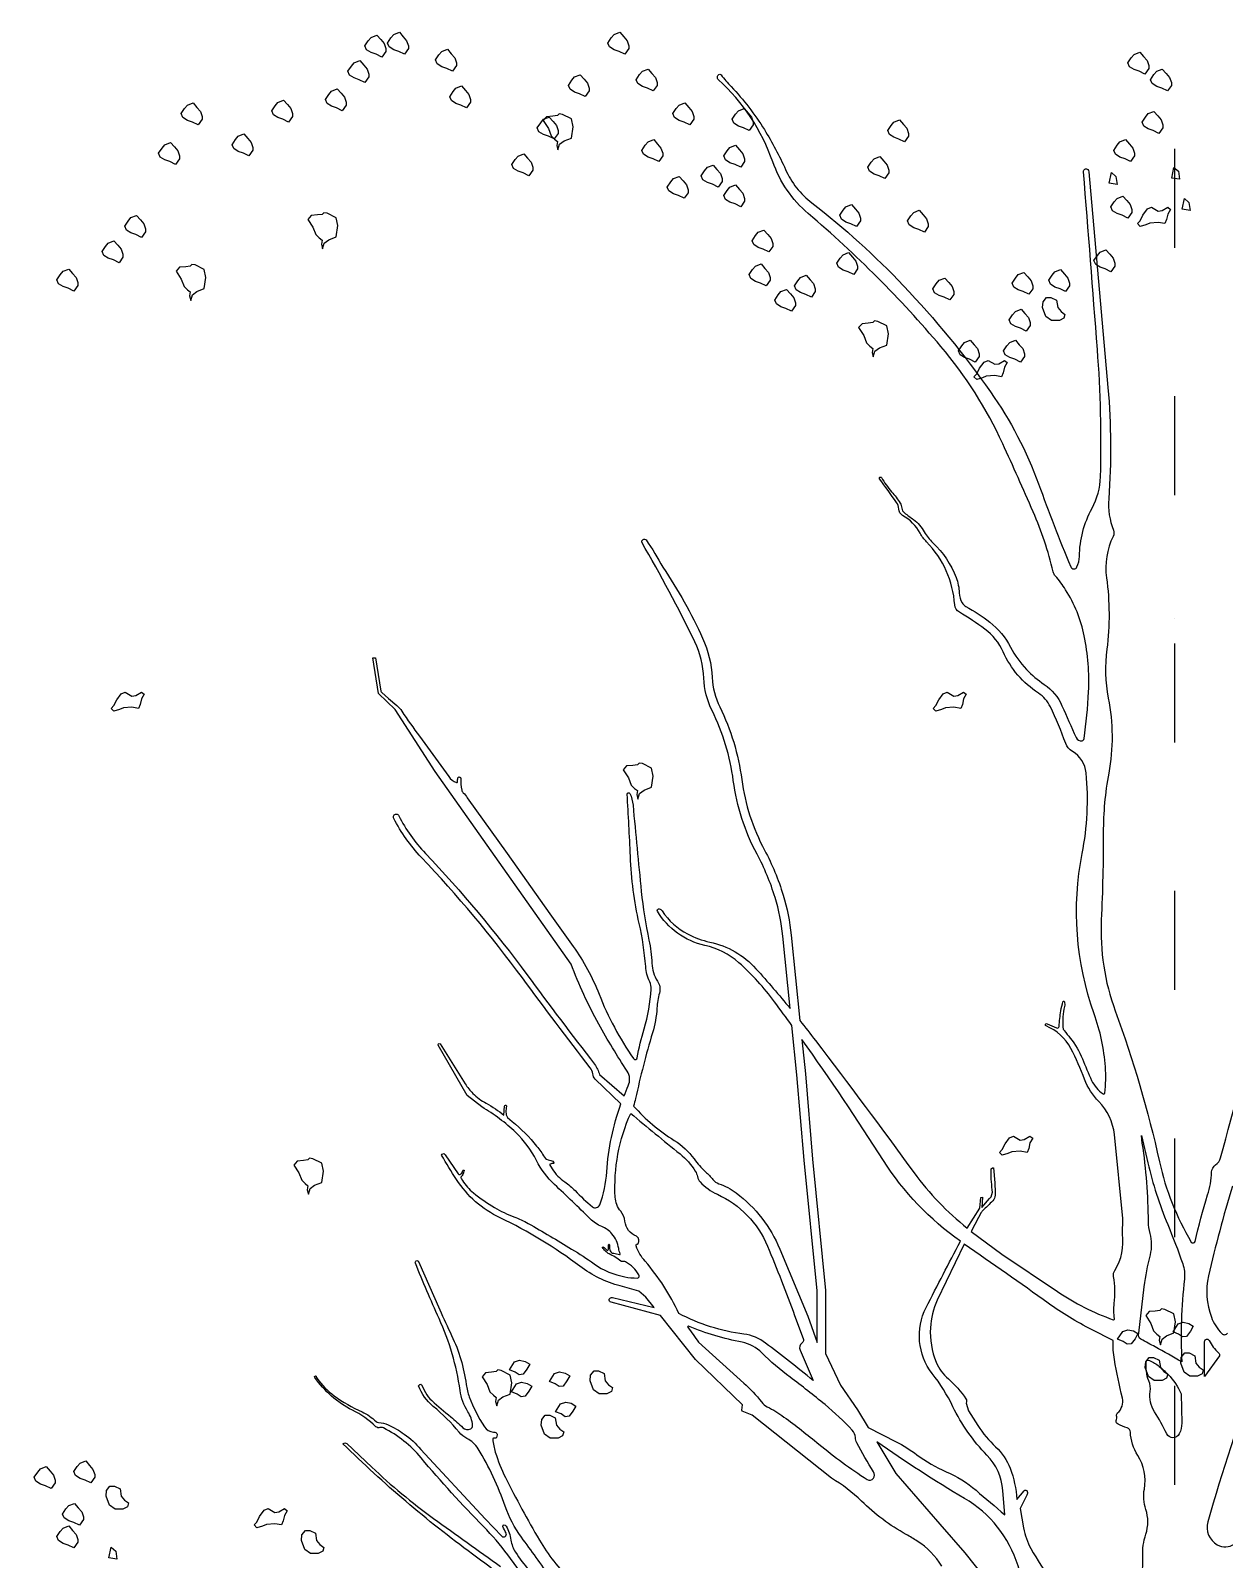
# Model space of a CAD drawing. Header units: millimetres. Extents: x 7 to 784, y -168 to 358.
# Drawn here: x 266.76 to 290.89, y 133.24 to 164.14 of the extents above; entities that cross this region are included whole.
import ezdxf

# ---------------------------------------------------------------- set-up
doc = ezdxf.new("R2010")
doc.units = ezdxf.units.MM

# ---------------------------------------------------------------- blocks, each defined once
blk = doc.blocks.new('Winter trees 1_dwgmodels.com')
at = {"color": 0}
for points in [[(-28.611, 77.334, 0.020827), (-31.458, 79.613, -0.036141), (-37.274, 84.57), (-37.184, 84.617), (-37.104, 84.583), (-35.983, 83.521, 0.033093), (-33.204, 81.217, 0.001427), (-30.194, 79.054, -0.029109)], [(-28.897, 78.253), (-29.878, 79.583, 0.036144), (-30.961, 80.849, -0.021229), (-33.764, 83.936, 0.10217), (-35.453, 85.28, 0.192143), (-35.621, 85.295, -0.268089), (-35.795, 85.336, 0.071785), (-36.85, 86.08, -0.123194), (-38.545, 87.552, -1.223639), (-38.472, 87.584, 0.099991), (-38.44, 87.508, 0.085509), (-37.666, 86.724, 0.048404), (-36.417, 86, -0.086782), (-35.791, 85.571, 0.191758), (-35.677, 85.523, -0.106348), (-35.249, 85.424, -0.041737), (-34.522, 85.003, -0.070095), (-33.784, 84.32), (-30.885, 81.193), (-30.143, 80.42, 0.869931), (-29.951, 80.559, -0.022693), (-30.091, 80.856, -0.532188), (-30.043, 80.93, -0.278991), (-29.944, 80.871, -0.08509), (-29.734, 80.245, 0.103923), (-29.527, 79.698, 0.041079), (-28.912, 78.888, -0.079709)], [(-27.936, 78.541, 0.003806), (-29.259, 80.375, -0.074981), (-29.988, 81.765, 0.053731), (-31.204, 84.344, 0.13905), (-31.705, 84.808, -0.10162), (-32.056, 85.088, 0.044975), (-33.22, 86.251, -0.128362), (-33.878, 87.173), (-33.828, 87.226, -0.501627), (-33.747, 87.216), (-33.572, 86.875, 0.090657), (-33.289, 86.506, 0.015338), (-32.433, 85.778, -0.027355), (-31.889, 85.292, 0.325335), (-31.539, 85.238, 0.312537), (-31.452, 85.4, 0.110859), (-31.665, 86.01, -0.104276), (-32.015, 86.968, 0.071796), (-32.96, 90.196, -0.012892), (-34.021, 92.688, -0.903015), (-33.88, 92.76), (-32.927, 90.592, 0.007914), (-32.395, 89.432, -0.078445), (-31.741, 87.235, 0.055896), (-31.6, 86.673, 0.055904), (-30.924, 85.333, 0.235066), (-30.52, 85.097, -0.083813), (-30.404, 85.069, -0.341266), (-30.348, 84.97, -0.03511), (-30.375, 84.848, -0.412966), (-30.423, 84.822, 0.142481), (-30.52, 84.822, 0.362084), (-30.55, 84.777, 0.048263), (-30.433, 84.194, 0.042634), (-29.978, 83.056, 0.016067), (-28.45, 80.24, 0.069282), (-27.032, 78.442, 0.112041)], [(-10.386, 79.08, 0.113882), (-11.483, 80.199, 0.014981), (-11.979, 80.496, -0.066268), (-13.986, 81.992, 0.059257), (-15.33, 83.024), (-18.894, 85.853), (-19.346, 86.038), (-19.357, 86.079), (-19.328, 86.312), (-21.44, 88.359), (-23.02, 90.336), (-25.235, 90.933, -0.423012), (-25.313, 91.059, -0.43433), (-25.176, 91.135), (-23.302, 90.689), (-23.67, 91.15), (-23.995, 91.431), (-24.825, 91.656, -0.095383), (-26.633, 92.542, 0.050002), (-30.219, 94.719, -0.138082), (-32.175, 96.436, -0.012322), (-32.848, 97.53), (-32.82, 97.581), (-32.746, 97.601), (-32.688, 97.543), (-32.107, 96.696, 0.326018), (-32.022, 96.666, 0.318787), (-31.903, 96.82, -0.5187), (-31.841, 96.859, -0.45011), (-31.828, 96.822, 0.052054), (-31.879, 96.701, -0.138181), (-31.971, 96.56, 0.446302), (-31.972, 96.498), (-31.909, 96.398, 0.080211), (-31.415, 95.841, 0.037848), (-30.469, 95.182, 0.044351), (-29.594, 94.764, -0.04036), (-28.955, 94.466, -0.007475), (-27.004, 93.316, -0.017921), (-25.997, 92.652, 0.110219), (-24.611, 92.067, 0.041855), (-24.066, 92.014, 0.595218), (-23.982, 92.163, 0.122241), (-24.581, 92.736, 0.204316), (-24.723, 92.753, -0.252969), (-24.801, 92.769, 0.070574), (-25.315, 93.094, -0.117939), (-25.495, 93.234, -0.002572), (-25.613, 93.382, -0.63837), (-25.6, 93.409, -0.199392), (-25.543, 93.383, 0.047051), (-25.416, 93.27, 0.417778), (-25.37, 93.277, 0.168113), (-25.345, 93.36, -0.031861), (-25.342, 93.528, -0.771885), (-25.315, 93.533, -0.14329), (-25.301, 93.436, 0.138263), (-25.275, 93.24, 0.130456), (-25.211, 93.159, 0.145897), (-25.115, 93.124, -0.082344), (-24.861, 93.065, 0.695329), (-24.823, 93.106, -0.085655), (-24.893, 93.333, 0.149301), (-25.194, 94.002, 0.115561), (-25.65, 94.328, -0.097014), (-26.173, 94.674, 0.006194), (-27.778, 96.217, -0.088149), (-28.583, 97.293, 0.086618), (-29.518, 98.553, 0.057027), (-31.038, 99.696), (-31.694, 100.215), (-32.993, 102.475, -0.84992), (-32.916, 102.537), (-31.785, 100.737, 0.056288), (-31.441, 100.306, 0.072861), (-30.843, 99.861, -0.048446), (-30.044, 99.326), (-30.02, 99.728, -0.370001), (-29.974, 99.775, -0.495719), (-29.932, 99.73, 0.045337), (-29.956, 99.467, 0.127671), (-29.891, 99.222), (-29.675, 99.043, -0.049674), (-28.576, 97.941, -0.034709), (-28.226, 97.445, 0.245764), (-27.993, 97.304, -0.183893), (-27.816, 97.224, -0.684497), (-27.848, 97.152, 0.168009), (-27.999, 97.108), (-27.879, 96.917, 0.102292), (-27.314, 96.33, -0.052335), (-26.853, 95.938, 0.032637), (-26.067, 95.214, 0.512133), (-25.745, 95.303, 0.07259), (-25.427, 96.784, -0.069842), (-24.79, 99.833), (-25.942, 100.949, -0.173233), (-26.059, 101.186, 0.136628), (-26.171, 101.46, -0.005838), (-29.216, 105.492, 0.031083), (-33.756, 110.911, -0.071639), (-34.993, 112.658, -1.084624), (-34.77, 112.772), (-34.77, 112.772, 0.071639), (-33.573, 111.084, -0.031083), (-29.014, 105.641, 0.005838), (-25.972, 101.614, -0.05818), (-25.749, 101.148), (-25.749, 101.148), (-24.652, 100.195, -0.010953), (-24.46, 100.647, 0.256467), (-24.512, 101.307, -0.019036), (-25.783, 103.417, -0.036063), (-27.028, 106.116), (-33.14, 114.759), (-34.926, 117.544), (-35.682, 118.262), (-35.932, 119.866), (-35.807, 119.87), (-35.576, 118.376, 0.245379), (-35.534, 118.319), (-35.225, 118.043), (-34.86, 117.731, -0.069717), (-34.631, 117.472, 0.014582), (-33.838, 116.348), (-32.526, 114.535, 0.155201), (-32.17, 114.271, 0.531343), (-32.133, 114.299, -0.082323), (-32.113, 114.48, -0.436624), (-32.046, 114.514, -0.057155), (-32.001, 114.492, -0.264538), (-31.986, 114.463, 0.063012), (-31.942, 113.929, 0.161009), (-31.873, 113.812, -0.089225), (-31.694, 113.586), (-29.899, 111.086), (-27.983, 108.369), (-26.937, 106.906, -0.061559), (-25.776, 104.769, 0.057777), (-24.228, 101.868, 0.672893), (-24.056, 101.906, -0.031863), (-23.751, 103.205, 0.060571), (-23.439, 104.991, 0.120926), (-23.501, 105.318, -0.08803), (-23.68, 106.008, 0.036021), (-23.971, 107.935, -0.045627), (-24.368, 110.955, 0.00643), (-24.514, 113.746, -0.82698), (-24.391, 113.777, -0.088384), (-24.249, 113.255, 0.002643), (-23.876, 109.373, 0.02746), (-23.534, 107.195, -0.042591), (-23.402, 106.148, 0.133123), (-23.151, 105.352, -0.208903), (-23.065, 104.814, 0.046947), (-23.174, 104.141, -0.056062), (-23.375, 103.024, 0.019156), (-24.134, 100.076, -0.025951), (-24.226, 99.737, 0.069529), (-22.4, 98.195, -0.094273), (-21.507, 97.362, 0.048401), (-20.994, 96.787, -0.03537), (-20.661, 96.433, 0.139522), (-20.401, 96.252, -0.078292), (-19.613, 95.833, -0.133865), (-17.658, 93.315), (-16.405, 90.301), (-15.983, 89.12), (-15.983, 91.432), (-16.565, 97.315), (-16.888, 101.143), (-17.113, 103.353, 0.002693), (-17.893, 104.419, 0.051684), (-19.494, 106.173, 0.128493), (-21.029, 106.956, -0.207273), (-23.153, 108.488, -0.689148), (-23.067, 108.595, -0.171022), (-22.941, 108.501, 0.124836), (-21.796, 107.466, 0.069279), (-20.8, 107.104, -0.158447), (-18.726, 105.905, -0.011344), (-17.191, 104.118), (-17.523, 107.372, 0.048381), (-17.871, 109.106, 0.049202), (-18.678, 111.051, -0.08995), (-19.744, 114.353, 0.080875), (-20.698, 117.501, -0.10204), (-21.074, 118.962, 0.094512), (-21.468, 120.592, 0.017352), (-23.857, 125.058), (-23.857, 125.058, -0.700964), (-23.663, 125.166, -0.027844), (-22.909, 123.934, -0.042978), (-21.121, 120.749, -0.094512), (-20.693, 118.98, 0.10204), (-20.355, 117.668, -0.080875), (-19.366, 114.403, 0.08995), (-18.342, 111.231, -0.049202), (-17.506, 109.216, -0.048381), (-17.144, 107.411), (-16.753, 103.576, -0.005466), (-16.054, 102.681, -0.005461), (-11.627, 96.744, 0.068309), (-9.235, 94.259), (-8.673, 95.157), (-8.625, 95.629), (-8.557, 95.642), (-8.589, 95.188), (-8.233, 95.581, 0.222303), (-8.113, 95.972, -0.040991), (-8.168, 96.925), (-8.107, 96.961), (-8.061, 96.96), (-8.007, 96.284, -0.02566), (-7.991, 95.73, -0.188964), (-8.093, 95.484, -0.011953), (-8.547, 95.038, 0.088238), (-8.623, 94.936, 0.006359), (-9.06, 94.104), (-7.683, 93.085), (-5.186, 91.402, 0.062834), (-2.687, 90.141, 0.570348), (-2.625, 90.192, -0.071649), (-2.637, 90.867, 0.07513), (-2.667, 92.083, -0.187998), (-2.612, 92.357, 0.183794), (-2.273, 93.985), (-2.251, 94.687), (-2.632, 98.46, 0.171379), (-3.329, 99.942, -0.106125), (-3.967, 100.94, 0.031093), (-4.581, 102.321, 0.178395), (-5.699, 103.335, -1.025078), (-5.656, 103.434, 0.013746), (-5.223, 103.248, 0.509012), (-5.116, 103.316, -0.025886), (-5.033, 104.015, -0.028864), (-4.939, 104.426, -0.749282), (-4.876, 104.426, -0.131163), (-4.871, 104.21, 0.08043), (-4.943, 103.268, 0.150506), (-4.886, 103.127, -0.000654), (-4.614, 102.791, -0.074492), (-4.067, 101.858, 0.011481), (-3.653, 100.891, 0.139144), (-3.138, 100.284, 0.565449), (-3.054, 100.323, 0.043889), (-3.037, 101.493, 0.067384), (-3.54, 103.885, -0.13459), (-4.077, 111.086, 0.07198), (-3.898, 114.698, 0.242049), (-4.519, 115.667, -0.176845), (-4.818, 116.026, 0.026106), (-5.507, 117.673, 0.137081), (-6.045, 118.285, -0.144581), (-7.625, 120.138, 0.129534), (-8.442, 121.155, 0.026453), (-9.594, 121.916, -0.247987), (-9.803, 122.253, 0.178017), (-11.062, 125.072, -0.068575), (-11.354, 125.468, 0.140887), (-12.142, 126.267, -0.262527), (-12.315, 126.551, 0.148283), (-12.415, 126.847, -0.001316), (-13.172, 127.913, -1.049073), (-13.089, 127.966, 0.050857), (-12.635, 127.331, -0.040214), (-12.252, 126.818, -0.125303), (-12.18, 126.597, 0.22466), (-12.06, 126.379, -0.00457), (-11.653, 126.081, -0.104594), (-11.167, 125.527, 0.074727), (-10.785, 125.036, -0.110924), (-9.74, 123.474, -0.082666), (-9.597, 122.782, 0.120321), (-9.472, 122.343, 0.140298), (-9.302, 122.176, -0.041691), (-8.226, 121.473, -0.108246), (-7.292, 120.348, 0.071854), (-6.578, 119.349, 0.052537), (-5.783, 118.677, -0.141019), (-4.985, 117.718, 0.00165), (-4.354, 116.294, 0.345419), (-4.077, 116.147, 0.324246), (-3.987, 116.242, 0.021979), (-3.791, 118.344, 0.062958), (-3.984, 120.856, 0.09071), (-4.819, 122.925, 0.038482), (-5.281, 123.544, -0.121828), (-5.378, 123.733, 0.044517), (-6.279, 126.431, 0.004812), (-7.648, 129.487, 0.068081), (-10.426, 133.855, 0.040817), (-16.376, 139.821, -0.132579), (-17.972, 142.143, 0.123614), (-20.414, 145.836, -0.486918), (-20.396, 146.067, -0.391219), (-20.296, 146.051, 0.022934), (-19.841, 145.525, -0.051233), (-18.35, 143.593, -0.033517), (-17.401, 141.804, 0.123873), (-16.217, 140.301, -0.038859), (-12.099, 136.58, -0.036017), (-8.19, 131.809, -0.066706), (-6.035, 127.681, 0.010806), (-4.593, 123.959, 0.652962), (-4.31, 123.952, 0.105225), (-4.203, 124.417, -0.120266), (-3.633, 126.587, 0.117438), (-3.255, 127.998, 0.026254), (-3.393, 133.723, 0.000634), (-4.015, 141.701, -0.65321), (-3.826, 141.802, -0.221815), (-3.772, 141.696), (-2.921, 132.005, -0.040359), (-2.886, 127.01, 0.112235), (-2.674, 125.6, -0.211314), (-2.686, 125.323, 0.150901), (-2.986, 123.46, -0.06763), (-2.972, 120.26, 0.081116), (-2.904, 118.063, -0.094188), (-2.886, 114.685, 0.045789), (-3.13, 112.017, -0.011759), (-3.22, 108.104, 0.099959), (-2.591, 104.014, -0.033711), (-0.607, 97.232, 0.080844), (0.824, 93.632, 0.676741), (0.993, 93.659, -0.021008), (1.558, 95.746, 0.066697), (1.736, 96.766, -0.232624), (1.917, 97.1, 0.172991), (2.134, 97.41, 0.003809), (3.964, 104.259, 0.027896)], [(2.678, 96.143, 0.019491), (1.598, 92.107, 0.14644), (1.725, 90.26, 0.101889), (2.19, 89.521, 0.477584), (2.452, 89.544, 0.112192)], [(3.725, 87.769, 0.016012), (1.565, 81.062, 0.34877), (1.992, 80.029, 0.28686), (2.752, 80.068, -0.03328)], [(-1.486, 78.399, 0.084125), (-1.354, 79.502, -0.091467), (-1.219, 80.508, 0.159318), (-1.219, 81.625, -0.122761), (-1.285, 82.536, 0.186283), (-1.584, 84.048, -0.131864), (-1.91, 85.092, 0.312738), (-2.052, 85.281, -0.029767), (-2.468, 85.446, -0.364433), (-2.545, 85.612, 0.102627), (-2.532, 85.828, -0.25344), (-2.484, 85.959, 0.277311), (-2.272, 86.625, -0.015077), (-2.628, 88.351, -0.049694), (-2.691, 89.206), (-3.652, 89.696, -0.037621), (-5.599, 90.881, 0.003788), (-9.375, 93.542), (-10.586, 91.013, 0.094627), (-10.894, 89.78, 0.112326), (-10.635, 88.24, 0.117829), (-10.088, 87.483, -0.069248), (-9.299, 86.586, -0.259836), (-9.285, 86.4), (-9.176, 86.045), (-8.76, 85.387, 0.066305), (-7.963, 84.433, -0.118039), (-7.31, 83.467, -0.074844), (-7.014, 82.071), (-6.687, 82.461, -0.599925), (-6.541, 82.431, -0.204084), (-6.562, 82.259), (-6.865, 81.658), (-6.709, 80.788, 0.083693), (-6.378, 79.863, 0.026939), (-5.455, 78.408, 0.020412)], [(3.722, 79.564, 0.077216), (2.122, 78.055, 0.18454)]]:
    blk.add_lwpolyline(points, format="xyb", dxfattribs=at)
for points in [[(-13.691, 85.305), (-12.436, 84.662, -0.042195), (-11.501, 84.078, 0.058264), (-10.187, 83.315, -0.073968), (-8.845, 82.479, 0.000902), (-7.551, 81.383), (-7.637, 82.476, 0.175356), (-8.356, 84.061, -0.080189), (-9.884, 86.235, 0.051252), (-10.811, 87.73, -0.290176), (-11.086, 90.69, -0.002742), (-9.547, 93.663, -0.097267), (-13.003, 97.296, 0.013359), (-16.666, 102.731), (-16.508, 101.179), (-16.186, 97.349), (-15.602, 91.451), (-15.602, 88.629), (-14.935, 87.205), (-14.166, 86.098)], [(-24.353, 99.41, 0.005258), (-22.137, 97.588, -0.084087), (-21.452, 96.815, -0.093372), (-21.356, 96.569, 0.142159), (-21.237, 96.333, 0.098362), (-20.462, 95.774, -0.188792), (-18.215, 93.452, -0.011123), (-16.99, 90.325), (-16.614, 89.301, -0.37109), (-16.658, 89.097, 0.345074), (-16.745, 88.771), (-16.164, 87.416, 0.006862), (-18.294, 89.093, 0.132621), (-19.266, 89.492, -0.090059), (-22.193, 90.425), (-22.193, 90.425, 0.071326), (-23.704, 92.764, -0.104973), (-24.109, 93.458, -0.453236), (-24.061, 93.54, 0.308037), (-23.996, 93.604, 0.094497), (-23.996, 93.77, 0.256802), (-24.094, 93.888, -0.277851), (-24.612, 94.566, 0.145215), (-24.8, 95.013, -0.159163), (-25.048, 95.648, -0.119879)], [(-1.538, 89.536), (-1.287, 91.626, -0.034236), (-1.016, 93.051, 0.135218), (-1.028, 94.017, -0.069224), (-1.103, 94.543, 0.036327), (-1.376, 98.065), (-1.419, 98.41), (-1.132, 97.191, 0.040734), (-0.237, 94.419, -0.014439), (0.437, 92.655, -0.112518), (0.515, 91.966, 0.040423), (0.398, 88.245, 0.010534), (-0.793, 88.919, 0.001645), (-1.436, 89.262, -0.380171), (-1.538, 89.536, -2.15901)], [(-21.308, 89.136), (-19.269, 87.294, -0.043418), (-18.482, 86.447, 0.109878), (-18.219, 86.23, -0.040045), (-17.471, 85.771, -0.014219), (-15.9, 84.554, 0.027447), (-13.732, 82.964, 0.410724), (-13.454, 83.02, 0.292434), (-13.448, 83.304, -0.014388), (-14.195, 84.611, -0.107177), (-14.263, 84.847, 0.173073), (-14.404, 85.175, 0.032891), (-15.626, 86.327, 0.01274), (-17.195, 87.557, -0.03721), (-18.466, 88.658, 0.149536), (-19.348, 89.129, -0.048318), (-21.755, 89.85, 0.764453), (-21.79, 89.804, -0.013803), (-21.308, 89.136, 0.529182)], [(1.411, 87.588), (1.419, 89.164, -0.793054), (1.624, 89.211, 0.100464), (2.047, 88.66, -0.297092), (2.088, 88.517), (1.411, 87.588)], [(0.365, 86.81), (0.394, 85.502, -0.124055), (0.282, 85.014, -0.618402), (-0.28, 85.018, 0.025285), (-0.828, 86.008, -0.172882), (-1.023, 86.911, 0.12719), (-1.084, 87.4, -0.124131), (-1.198, 88.267, -0.472342), (-1.108, 88.324, -0.089402), (-0.672, 88.092, -0.032879), (-0.223, 87.686, -0.090908), (0.365, 86.81, 0.656524)], [(-13.306, 84.663), (-12.446, 83.228), (-10.473, 80.962), (-9.345, 79.669), (-7.426, 77.257, 0.426326), (-7.047, 77.227, 0.241262), (-6.836, 77.768, 0.227068), (-7.092, 78.187, 0.03547), (-7.927, 78.649, -0.10857), (-8.026, 78.725, -0.72835), (-7.986, 78.79, -0.107102), (-6.996, 78.303, -0.299778), (-6.678, 77.337), (-6.877, 76.603), (-3.608, 72.062, 0.375056), (-2.832, 72.689, 0.217051), (-2.962, 73.191, -0.040044), (-4.311, 75.154, 0.055404), (-6.088, 77.579, -0.110777), (-6.959, 79.092, 0.18672), (-9.36, 82.116, -0.0213)]]:
    blk.add_lwpolyline(points, format="xyb", close=True, dxfattribs=at)

msp = doc.modelspace()

# ---------------------------------------------------------------- linework, layer by layer
for p, q in [((289.8857, 159.75245), (289.8857, 161.75245)), ((289.8857, 154.75245), (289.8857, 156.75245)), ((289.8857, 152.25245), (289.8857, 152.25245)), ((289.8857, 149.75245), (289.8857, 151.75245)), ((289.8857, 149.75245), (289.8857, 151.75245)), ((289.8857, 144.75245), (289.8857, 146.75245)), ((289.8857, 146.75245), (289.8857, 146.75245)), ((289.8857, 139.75245), (289.8857, 141.75245)), ((289.8857, 134.75245), (289.8857, 136.75245))]:
    msp.add_line(p, q)
at = {"color": 96}
for points in [[(274.31902, 163.6627), (274.20529, 163.71954), (274.10293, 163.75364), (274.01195, 163.81048), (273.97783, 163.89006), (274.04607, 163.99237), (274.10293, 164.06058), (274.21666, 164.10606), (274.29627, 164.01511), (274.36451, 163.93553), (274.39863, 163.83322), (274.39863, 163.77638)], [(278.77345, 163.6627), (278.65972, 163.71954), (278.55736, 163.75364), (278.46638, 163.81048), (278.43226, 163.89006), (278.5005, 163.99237), (278.55736, 164.06058), (278.67109, 164.10606), (278.7507, 164.01511), (278.81894, 163.93553), (278.85306, 163.83322), (278.85306, 163.77638)], [(273.86215, 163.60561), (273.74842, 163.66245), (273.64607, 163.69656), (273.55508, 163.7534), (273.52097, 163.83298), (273.5892, 163.93529), (273.64607, 164.0035), (273.7598, 164.04897), (273.83941, 163.95803), (273.90764, 163.87845), (273.94176, 163.77614), (273.94176, 163.71929)], [(273.5195, 163.09185), (273.40577, 163.14869), (273.30342, 163.1828), (273.21244, 163.23964), (273.17832, 163.31921), (273.24655, 163.42153), (273.30342, 163.48974), (273.41715, 163.53521), (273.49676, 163.44426), (273.56499, 163.36469), (273.59911, 163.26237), (273.59911, 163.20553)], [(275.28985, 163.32019), (275.17613, 163.37703), (275.07377, 163.41113), (274.98279, 163.46798), (274.94867, 163.54755), (275.01691, 163.64987), (275.07377, 163.71808), (275.1875, 163.76355), (275.26711, 163.6726), (275.33535, 163.59303), (275.36946, 163.49071), (275.36946, 163.43387)], [(289.28134, 163.2631), (289.16761, 163.31995), (289.06526, 163.35405), (288.97427, 163.41089), (288.94015, 163.49047), (289.00839, 163.59278), (289.06526, 163.66099), (289.17898, 163.70646), (289.25859, 163.61552), (289.32683, 163.53594), (289.36095, 163.43363), (289.36095, 163.37679)], [(277.97393, 162.80643), (277.86021, 162.86327), (277.75785, 162.89737), (277.66687, 162.95421), (277.63275, 163.03379), (277.70099, 163.1361), (277.75785, 163.20431), (277.87158, 163.24979), (277.95119, 163.15884), (278.01943, 163.07926), (278.05354, 162.97695), (278.05354, 162.92011)], [(279.34453, 162.9206), (279.2308, 162.97744), (279.12844, 163.01154), (279.03746, 163.06838), (279.00334, 163.14796), (279.07158, 163.25027), (279.12844, 163.31848), (279.24217, 163.36396), (279.32178, 163.27301), (279.39002, 163.19343), (279.42414, 163.09112), (279.42414, 163.03428)], [(289.7382, 162.9206), (289.62448, 162.97744), (289.52212, 163.01154), (289.43114, 163.06838), (289.39702, 163.14796), (289.46526, 163.25027), (289.52212, 163.31848), (289.63585, 163.36396), (289.71546, 163.27301), (289.7837, 163.19343), (289.81782, 163.09112), (289.81782, 163.03428)], [(273.06264, 162.521), (272.94891, 162.57784), (272.84655, 162.61195), (272.75557, 162.66879), (272.72145, 162.74837), (272.78969, 162.85068), (272.84655, 162.91889), (272.96028, 162.96436), (273.03989, 162.87342), (273.10813, 162.79384), (273.14225, 162.69153), (273.14225, 162.63469)], [(275.57539, 162.57809), (275.46167, 162.63493), (275.35931, 162.66903), (275.26833, 162.72587), (275.23421, 162.80545), (275.30245, 162.90777), (275.35931, 162.97597), (275.47304, 163.02145), (275.55265, 162.9305), (275.62089, 162.85092), (275.655, 162.74861), (275.655, 162.69177)], [(270.15012, 162.23558), (270.0364, 162.29242), (269.93404, 162.32653), (269.84306, 162.38337), (269.80894, 162.46294), (269.87718, 162.56526), (269.93404, 162.63347), (270.04777, 162.67894), (270.12738, 162.58799), (270.19562, 162.50842), (270.22973, 162.4061), (270.22973, 162.34926)], [(271.97758, 162.29266), (271.86385, 162.34951), (271.7615, 162.38361), (271.67052, 162.44045), (271.6364, 162.52003), (271.70463, 162.62234), (271.7615, 162.69055), (271.87523, 162.73602), (271.95484, 162.64508), (272.02307, 162.5655), (272.05719, 162.46319), (272.05719, 162.40635)], [(280.08693, 162.23558), (279.97321, 162.29242), (279.87085, 162.32653), (279.77987, 162.38337), (279.74575, 162.46294), (279.81399, 162.56526), (279.87085, 162.63347), (279.98458, 162.67894), (280.06419, 162.58799), (280.13243, 162.50842), (280.16654, 162.4061), (280.16654, 162.34926)], [(281.28621, 162.12141), (281.17248, 162.17825), (281.07012, 162.21236), (280.97914, 162.2692), (280.94502, 162.34877), (281.01326, 162.45109), (281.07012, 162.5193), (281.18385, 162.56477), (281.26346, 162.47382), (281.3317, 162.39425), (281.36582, 162.29193), (281.36582, 162.23509)], [(277.34575, 161.95016), (277.23202, 162.007), (277.12966, 162.0411), (277.03868, 162.09794), (277.00456, 162.17752), (277.0728, 162.27983), (277.12966, 162.34804), (277.24339, 162.39352), (277.323, 162.30257), (277.39124, 162.22299), (277.42536, 162.12068), (277.42536, 162.06384)], [(277.6939, 162.35528), (277.51193, 162.44623), (277.4437, 162.4576), (277.40958, 162.42349), (277.31859, 162.41213), (277.19349, 162.40076), (277.12526, 162.32118), (277.22761, 162.16202), (277.28448, 162.01424), (277.35271, 161.94603), (277.40958, 161.90056), (277.3982, 161.82098), (277.42095, 161.73003), (277.45507, 161.84372), (277.54605, 161.91192), (277.6939, 161.96877), (277.72802, 162.19613)], [(284.42715, 161.89307), (284.31342, 161.94991), (284.21107, 161.98402), (284.12008, 162.04086), (284.08597, 162.12044), (284.1542, 162.22275), (284.21107, 162.29096), (284.3248, 162.33643), (284.40441, 162.24549), (284.47264, 162.16591), (284.50676, 162.0636), (284.50676, 162.00675)], [(289.56688, 162.06433), (289.45315, 162.12117), (289.3508, 162.15527), (289.25981, 162.21211), (289.22569, 162.29169), (289.29393, 162.394), (289.3508, 162.46221), (289.46453, 162.50769), (289.54414, 162.41674), (289.61237, 162.33716), (289.64649, 162.23485), (289.64649, 162.17801)], [(271.17807, 161.60765), (271.06434, 161.66449), (270.96199, 161.69859), (270.871, 161.75544), (270.83688, 161.83501), (270.90512, 161.93733), (270.96199, 162.00554), (271.07571, 162.05101), (271.15532, 161.96006), (271.22356, 161.88049), (271.25768, 161.77817), (271.25768, 161.72133)], [(279.45875, 161.49348), (279.34502, 161.55032), (279.24266, 161.58443), (279.15168, 161.64127), (279.11756, 161.72084), (279.1858, 161.82316), (279.24266, 161.89137), (279.35639, 161.93684), (279.436, 161.84589), (279.50424, 161.76632), (279.53836, 161.664), (279.53836, 161.60716)], [(288.9958, 161.49348), (288.88207, 161.55032), (288.77972, 161.58443), (288.68873, 161.64127), (288.65461, 161.72084), (288.72285, 161.82316), (288.77972, 161.89137), (288.89344, 161.93684), (288.97305, 161.84589), (289.04129, 161.76632), (289.07541, 161.664), (289.07541, 161.60716)], [(269.69326, 161.43639), (269.57953, 161.49324), (269.47717, 161.52734), (269.38619, 161.58418), (269.35207, 161.66376), (269.42031, 161.76607), (269.47717, 161.83428), (269.5909, 161.87975), (269.67051, 161.78881), (269.73875, 161.70923), (269.77287, 161.60692), (269.77287, 161.55008)], [(276.83177, 161.20806), (276.71804, 161.2649), (276.61569, 161.299), (276.52471, 161.35584), (276.49059, 161.43542), (276.55882, 161.53773), (276.61569, 161.60594), (276.72942, 161.65142), (276.80903, 161.56047), (276.87726, 161.48089), (276.91138, 161.37858), (276.91138, 161.32174)], [(281.11488, 161.37931), (281.00115, 161.43615), (280.8988, 161.47026), (280.80781, 161.5271), (280.77369, 161.60667), (280.84193, 161.70899), (280.8988, 161.7772), (281.01252, 161.82267), (281.09213, 161.73172), (281.16037, 161.65215), (281.19449, 161.54983), (281.19449, 161.49299)], [(280.65802, 160.97972), (280.54429, 161.03656), (280.44193, 161.07066), (280.35095, 161.1275), (280.31683, 161.20708), (280.38507, 161.3094), (280.44193, 161.3776), (280.55566, 161.42308), (280.63527, 161.33213), (280.70351, 161.25255), (280.73763, 161.15024), (280.73763, 161.0934)], [(284.02739, 161.15097), (283.91367, 161.20781), (283.81131, 161.24192), (283.72033, 161.29876), (283.68621, 161.37834), (283.75445, 161.48065), (283.81131, 161.54886), (283.92504, 161.59433), (284.00465, 161.50339), (284.07289, 161.42381), (284.107, 161.32149), (284.107, 161.26465)], [(279.97272, 160.75138), (279.85899, 160.80822), (279.75663, 160.84232), (279.66565, 160.89917), (279.63153, 160.97874), (279.69977, 161.08106), (279.75663, 161.14927), (279.87036, 161.19474), (279.94997, 161.10379), (280.01821, 161.02422), (280.05233, 160.9219), (280.05233, 160.86506)], [(281.11488, 160.58012), (281.00115, 160.63697), (280.8988, 160.67107), (280.80781, 160.72791), (280.77369, 160.80749), (280.84193, 160.9098), (280.8988, 160.97801), (281.01252, 161.02348), (281.09213, 160.93254), (281.16037, 160.85296), (281.19449, 160.75065), (281.19449, 160.69381)], [(288.56262, 161.05539), (288.60812, 161.27138), (288.6991, 161.19181), (288.72184, 161.03265)], [(288.93869, 160.35179), (288.82496, 160.40863), (288.72261, 160.44273), (288.63162, 160.49957), (288.59751, 160.57915), (288.66574, 160.68146), (288.72261, 160.74967), (288.83634, 160.79515), (288.91595, 160.7042), (288.98418, 160.62462), (289.0183, 160.52231), (289.0183, 160.46547)], [(269.00796, 159.96247), (268.89423, 160.01931), (268.79188, 160.05342), (268.70089, 160.11026), (268.66678, 160.18983), (268.73501, 160.29215), (268.79188, 160.36036), (268.90561, 160.40583), (268.98522, 160.31488), (269.05345, 160.23531), (269.08757, 160.13299), (269.08757, 160.07615)], [(272.93793, 160.3586), (272.75596, 160.44954), (272.68773, 160.46091), (272.65361, 160.42681), (272.56262, 160.41544), (272.43752, 160.40407), (272.36929, 160.32449), (272.47164, 160.16534), (272.52851, 160.01755), (272.59674, 159.94934), (272.65361, 159.90387), (272.64223, 159.82429), (272.66498, 159.73335), (272.6991, 159.84703), (272.79008, 159.91524), (272.93793, 159.97208), (272.97205, 160.19944)], [(283.45631, 160.18053), (283.34258, 160.23737), (283.24023, 160.27148), (283.14925, 160.32832), (283.11513, 160.4079), (283.18336, 160.51021), (283.24023, 160.57842), (283.35396, 160.62389), (283.43357, 160.53295), (283.5018, 160.45337), (283.53592, 160.35106), (283.53592, 160.29421)], [(284.82691, 160.06636), (284.71318, 160.1232), (284.61082, 160.15731), (284.51984, 160.21415), (284.48572, 160.29373), (284.55396, 160.39604), (284.61082, 160.46425), (284.72455, 160.50972), (284.80416, 160.41878), (284.8724, 160.3392), (284.90652, 160.23689), (284.90652, 160.18004)], [(289.18769, 160.29763), (289.24455, 160.41132), (289.33553, 160.53637), (289.41514, 160.57047), (289.55162, 160.49089), (289.63123, 160.50226), (289.74496, 160.57047), (289.80182, 160.525), (289.74496, 160.43405), (289.72221, 160.32037), (289.68809, 160.24079), (289.55162, 160.26353), (289.38103, 160.25216), (289.30141, 160.21806), (289.18769, 160.18395), (289.13082, 160.24079)], [(281.68596, 159.66677), (281.57223, 159.72361), (281.46988, 159.75772), (281.37889, 159.81456), (281.34478, 159.89413), (281.41301, 159.99645), (281.46988, 160.06466), (281.58361, 160.11013), (281.66322, 160.01918), (281.73145, 159.93961), (281.76557, 159.83729), (281.76557, 159.78045)], [(268.5511, 159.44871), (268.43737, 159.50555), (268.33501, 159.53965), (268.24403, 159.59649), (268.20991, 159.67607), (268.27815, 159.77839), (268.33501, 159.84659), (268.44874, 159.89207), (268.52835, 159.80112), (268.59659, 159.72154), (268.63071, 159.61923), (268.63071, 159.56239)], [(283.39921, 159.21009), (283.28548, 159.26693), (283.18312, 159.30104), (283.09214, 159.35788), (283.05802, 159.43746), (283.12626, 159.53977), (283.18312, 159.60798), (283.29685, 159.65345), (283.37646, 159.56251), (283.4447, 159.48293), (283.47882, 159.38062), (283.47882, 159.32377)], [(288.59604, 159.26718), (288.48231, 159.32402), (288.37996, 159.35812), (288.28898, 159.41496), (288.25486, 159.49454), (288.32309, 159.59686), (288.37996, 159.66506), (288.49369, 159.71054), (288.5733, 159.61959), (288.64153, 159.54001), (288.67565, 159.4377), (288.67565, 159.38086)], [(267.63737, 158.87786), (267.52364, 158.9347), (267.42128, 158.96881), (267.3303, 159.02565), (267.29618, 159.10523), (267.36442, 159.20754), (267.42128, 159.27575), (267.53501, 159.32122), (267.61462, 159.23028), (267.68286, 159.1507), (267.71698, 159.04838), (267.71698, 158.99154)], [(270.27459, 159.31271), (270.09262, 159.40366), (270.02438, 159.41503), (269.99026, 159.38092), (269.89928, 159.36955), (269.77418, 159.35819), (269.70594, 159.27861), (269.8083, 159.11945), (269.86516, 158.97167), (269.9334, 158.90346), (269.99026, 158.85798), (269.97889, 158.77841), (270.00164, 158.68746), (270.03576, 158.80114), (270.12674, 158.86935), (270.27459, 158.92619), (270.3087, 159.15356)], [(281.62885, 158.98175), (281.51513, 159.0386), (281.41277, 159.0727), (281.32179, 159.12954), (281.28767, 159.20912), (281.3559, 159.31143), (281.41277, 159.37964), (281.5265, 159.42511), (281.60611, 159.33417), (281.67435, 159.25459), (281.70846, 159.15228), (281.70846, 159.09544)], [(282.54258, 158.75342), (282.42885, 158.81026), (282.3265, 158.84436), (282.23552, 158.9012), (282.2014, 158.98078), (282.26963, 159.08309), (282.3265, 159.1513), (282.44023, 159.19678), (282.51984, 159.10583), (282.58808, 159.02625), (282.62219, 158.92394), (282.62219, 158.8671)], [(285.34088, 158.69633), (285.22715, 158.75317), (285.1248, 158.78728), (285.03381, 158.84412), (284.9997, 158.92369), (285.06793, 159.02601), (285.1248, 159.09422), (285.23853, 159.13969), (285.31814, 159.04874), (285.38637, 158.96917), (285.42049, 158.86685), (285.42049, 158.81001)], [(286.93991, 158.8105), (286.82618, 158.86734), (286.72382, 158.90145), (286.63284, 158.95829), (286.59872, 159.03786), (286.66696, 159.14018), (286.72382, 159.20839), (286.83755, 159.25386), (286.91716, 159.16291), (286.9854, 159.08334), (287.01952, 158.98102), (287.01952, 158.92418)], [(287.68231, 158.86758), (287.56858, 158.92443), (287.46623, 158.95853), (287.37525, 159.01537), (287.34113, 159.09495), (287.40936, 159.19726), (287.46623, 159.26547), (287.57996, 159.31094), (287.65957, 159.22), (287.7278, 159.14042), (287.76192, 159.03811), (287.76192, 158.98127)], [(282.14283, 158.46799), (282.0291, 158.52483), (281.92674, 158.55894), (281.83576, 158.61578), (281.80164, 158.69536), (281.86988, 158.79767), (281.92674, 158.86588), (282.04047, 158.91135), (282.12008, 158.82041), (282.18832, 158.74083), (282.22244, 158.63852), (282.22244, 158.58167)], [(287.28216, 158.36071), (287.21393, 158.5426), (287.2253, 158.65628), (287.29354, 158.74723), (287.38452, 158.74723), (287.49825, 158.69038), (287.52099, 158.5426), (287.58923, 158.46302), (287.66884, 158.40618), (287.64609, 158.3266), (287.55511, 158.28113), (287.39589, 158.28113)], [(284.0669, 158.17175), (283.88493, 158.26269), (283.8167, 158.27406), (283.78258, 158.23996), (283.69159, 158.22859), (283.56649, 158.21722), (283.49826, 158.13764), (283.60061, 157.97849), (283.65748, 157.8307), (283.72571, 157.76249), (283.78258, 157.71702), (283.7712, 157.63744), (283.79395, 157.5465), (283.82807, 157.66018), (283.91905, 157.72839), (284.0669, 157.78523), (284.10102, 158.01259)], [(286.8828, 158.0684), (286.76907, 158.12524), (286.66672, 158.15935), (286.57573, 158.21619), (286.54161, 158.29576), (286.60985, 158.39808), (286.66672, 158.46629), (286.78044, 158.51176), (286.86005, 158.42081), (286.92829, 158.34124), (286.96241, 158.23892), (286.96241, 158.18208)], [(285.85485, 157.44047), (285.74112, 157.49731), (285.63877, 157.53141), (285.54779, 157.58825), (285.51367, 157.66783), (285.5819, 157.77015), (285.63877, 157.83836), (285.7525, 157.88383), (285.83211, 157.79288), (285.90035, 157.7133), (285.93446, 157.61099), (285.93446, 157.55415)], [(286.76858, 157.44047), (286.65485, 157.49731), (286.5525, 157.53141), (286.46152, 157.58825), (286.4274, 157.66783), (286.49563, 157.77015), (286.5525, 157.83836), (286.66623, 157.88383), (286.74584, 157.79288), (286.81407, 157.7133), (286.84819, 157.61099), (286.84819, 157.55415)], [(285.8857, 157.20329), (285.94256, 157.31697), (286.03355, 157.44202), (286.11316, 157.47613), (286.24963, 157.39655), (286.32924, 157.40792), (286.44297, 157.47613), (286.49983, 157.43065), (286.44297, 157.33971), (286.42022, 157.22603), (286.3861, 157.14645), (286.24963, 157.16919), (286.07904, 157.15782), (285.99943, 157.12371), (285.8857, 157.08961), (285.82883, 157.14645)], [(268.44708, 150.49888), (268.50394, 150.61256), (268.59492, 150.73761), (268.67453, 150.77172), (268.81101, 150.69214), (268.89062, 150.70351), (269.00435, 150.77172), (269.06121, 150.72625), (269.00435, 150.6353), (268.9816, 150.52162), (268.94748, 150.44204), (268.81101, 150.46478), (268.64041, 150.45341), (268.5608, 150.4193), (268.44708, 150.3852), (268.39021, 150.44204)], [(285.0602, 150.49888), (285.11707, 150.61256), (285.20805, 150.73761), (285.28766, 150.77172), (285.42413, 150.69214), (285.50374, 150.70351), (285.61747, 150.77172), (285.67434, 150.72625), (285.61747, 150.6353), (285.59473, 150.52162), (285.56061, 150.44204), (285.42413, 150.46478), (285.25354, 150.45341), (285.17393, 150.4193), (285.0602, 150.3852), (285.00334, 150.44204)], [(279.31093, 149.23419), (279.12896, 149.32514), (279.06073, 149.33651), (279.02661, 149.3024), (278.93562, 149.29104), (278.81052, 149.27967), (278.74229, 149.20009), (278.84464, 149.04094), (278.90151, 148.89315), (278.96974, 148.82494), (279.02661, 148.77947), (279.01523, 148.69989), (279.03798, 148.60894), (279.0721, 148.72263), (279.16308, 148.79084), (279.31093, 148.84768), (279.34505, 149.07504)], [(286.40163, 141.52529), (286.4585, 141.63897), (286.54948, 141.76402), (286.62909, 141.79812), (286.76557, 141.71855), (286.84518, 141.72991), (286.9589, 141.79812), (287.01577, 141.75265), (286.9589, 141.66171), (286.93616, 141.54802), (286.90204, 141.46845), (286.76557, 141.49118), (286.59497, 141.47981), (286.51536, 141.44571), (286.40163, 141.41161), (286.34477, 141.46845)], [(272.65257, 141.24744), (272.4706, 141.33839), (272.40237, 141.34976), (272.36825, 141.31565), (272.27727, 141.30429), (272.15216, 141.29292), (272.08393, 141.21334), (272.18628, 141.05419), (272.24315, 140.9064), (272.31138, 140.83819), (272.36825, 140.79272), (272.35688, 140.71314), (272.37962, 140.62219), (272.41374, 140.73588), (272.50472, 140.80409), (272.65257, 140.86093), (272.68669, 141.08829)], [(276.54511, 137.23299), (276.64746, 137.2671), (276.76119, 137.24436), (276.85218, 137.18752), (276.79531, 137.08521), (276.7157, 136.98289), (276.63609, 136.97152), (276.55648, 137.02836), (276.44275, 137.07384)], [(276.45735, 136.96883), (276.27538, 137.05977), (276.20714, 137.07114), (276.17302, 137.03704), (276.08204, 137.02567), (275.95694, 137.0143), (275.8887, 136.93472), (275.99106, 136.77557), (276.04792, 136.62778), (276.11616, 136.55957), (276.17302, 136.5141), (276.16165, 136.43452), (276.1844, 136.34358), (276.21852, 136.45726), (276.3095, 136.52547), (276.45735, 136.58231), (276.49147, 136.80967)], [(277.35338, 136.99624), (277.45574, 137.03035), (277.56947, 137.00761), (277.66045, 136.95077), (277.60359, 136.84846), (277.52398, 136.74614), (277.44437, 136.73478), (277.36476, 136.79162), (277.25103, 136.83709)], [(278.13962, 136.66968), (278.07139, 136.85157), (278.08276, 136.96525), (278.151, 137.0562), (278.24198, 137.0562), (278.35571, 136.99936), (278.37846, 136.85157), (278.44669, 136.77199), (278.5263, 136.71515), (278.50356, 136.63558), (278.41257, 136.5901), (278.25335, 136.5901)], [(276.5855, 136.78889), (276.68785, 136.82299), (276.80158, 136.80026), (276.89256, 136.74342), (276.8357, 136.6411), (276.75609, 136.53879), (276.67648, 136.52742), (276.59687, 136.58426), (276.48314, 136.62973)], [(277.47552, 136.3858), (277.57788, 136.41991), (277.69161, 136.39717), (277.78259, 136.34033), (277.72572, 136.23802), (277.64611, 136.1357), (277.5665, 136.12434), (277.48689, 136.18118), (277.37317, 136.22665)], [(277.15239, 135.77257), (277.08416, 135.95446), (277.09553, 136.06814), (277.16377, 136.15909), (277.25475, 136.15909), (277.36848, 136.10224), (277.39122, 135.95446), (277.45946, 135.87488), (277.53907, 135.81804), (277.51633, 135.73846), (277.42534, 135.69299), (277.26612, 135.69299)], [(267.1805, 134.67396), (267.06677, 134.7308), (266.96442, 134.76491), (266.87344, 134.82175), (266.83932, 134.90133), (266.90755, 135.00364), (266.96442, 135.07185), (267.07815, 135.11732), (267.15776, 135.02638), (267.22599, 134.9468), (267.26011, 134.84449), (267.26011, 134.78765)], [(267.98002, 134.78813), (267.86629, 134.84497), (267.76393, 134.87908), (267.67295, 134.93592), (267.63883, 135.0155), (267.70707, 135.11781), (267.76393, 135.18602), (267.87766, 135.23149), (267.95727, 135.14055), (268.02551, 135.06097), (268.05963, 134.95866), (268.05963, 134.90181)], [(268.35707, 134.33718), (268.28883, 134.51908), (268.3002, 134.63276), (268.36844, 134.7237), (268.45942, 134.7237), (268.57315, 134.66686), (268.5959, 134.51908), (268.66413, 134.4395), (268.74374, 134.38266), (268.721, 134.30308), (268.63002, 134.25761), (268.4708, 134.25761)], [(267.75158, 133.93186), (267.63785, 133.9887), (267.5355, 134.02281), (267.44452, 134.07965), (267.4104, 134.15923), (267.47863, 134.26154), (267.5355, 134.32975), (267.64923, 134.37522), (267.72884, 134.28428), (267.79708, 134.2047), (267.83119, 134.10239), (267.83119, 134.04554)], [(271.33631, 133.99572), (271.39318, 134.1094), (271.48416, 134.23445), (271.56377, 134.26856), (271.70025, 134.18898), (271.77986, 134.20035), (271.89359, 134.26856), (271.95045, 134.22308), (271.89359, 134.13214), (271.87084, 134.01846), (271.83672, 133.93888), (271.70025, 133.96162), (271.52965, 133.95025), (271.45004, 133.91614), (271.33631, 133.88204), (271.27945, 133.93888)], [(267.63737, 133.47519), (267.52364, 133.53203), (267.42128, 133.56613), (267.3303, 133.62297), (267.29618, 133.70255), (267.36442, 133.80486), (267.42128, 133.87307), (267.53501, 133.91854), (267.61462, 133.8276), (267.68286, 133.74802), (267.71698, 133.64571), (267.71698, 133.58887)], [(272.30599, 133.44007), (272.23775, 133.62196), (272.24912, 133.73564), (272.31736, 133.82659), (272.40835, 133.82659), (272.52207, 133.76975), (272.54482, 133.62196), (272.61306, 133.54238), (272.69267, 133.48554), (272.66992, 133.40597), (272.57894, 133.36049), (272.41972, 133.36049)], [(268.34886, 133.27286), (268.39435, 133.48886), (268.48533, 133.40928), (268.50808, 133.25013)]]:
    msp.add_lwpolyline(points, close=True, dxfattribs=at)
at = {"color": 0}
for points in [[(289.82599, 161.16063), (289.87148, 161.37662), (289.96246, 161.29704), (289.98521, 161.13789)], [(290.03655, 160.5292), (290.08204, 160.7452), (290.17302, 160.66562), (290.19577, 160.50647)], [(289.86918, 138.20487), (289.68722, 138.29582), (289.61898, 138.30719), (289.58486, 138.27308), (289.49388, 138.26171), (289.36878, 138.25035), (289.30054, 138.17077), (289.4029, 138.01161), (289.45976, 137.86383), (289.528, 137.79562), (289.58486, 137.75015), (289.57349, 137.67057), (289.59623, 137.57962), (289.63035, 137.6933), (289.72134, 137.76151), (289.86918, 137.81835), (289.9033, 138.04572)], [(288.83436, 137.85086), (288.93672, 137.88496), (289.05045, 137.86223), (289.14143, 137.80539), (289.08457, 137.70307), (289.00496, 137.60076), (288.92535, 137.58939), (288.84574, 137.64623), (288.73201, 137.69171)], [(289.95445, 138.00008), (290.0568, 138.03418), (290.17053, 138.01145), (290.26151, 137.95461), (290.20465, 137.85229), (290.12504, 137.74998), (290.04543, 137.73861), (289.96582, 137.79545), (289.85209, 137.84092)], [(289.35815, 136.93881), (289.28992, 137.12071), (289.30129, 137.23439), (289.36953, 137.32533), (289.46051, 137.32533), (289.57424, 137.26849), (289.59698, 137.12071), (289.66522, 137.04113), (289.74483, 136.98429), (289.72209, 136.90471), (289.6311, 136.85924), (289.47188, 136.85924)], [(290.07614, 137.02853), (290.0079, 137.21042), (290.01928, 137.3241), (290.08751, 137.41505), (290.1785, 137.41505), (290.29222, 137.3582), (290.31497, 137.21042), (290.38321, 137.13084), (290.46282, 137.074), (290.44007, 136.99442), (290.34909, 136.94895), (290.18987, 136.94895)]]:
    msp.add_lwpolyline(points, close=True, dxfattribs=at)
msp.add_arc((223.31744, 157.44221), 97.37766, 305.9270425, 305.9270425, dxfattribs=at)

# ---------------------------------------------------------------- block references
at = {"xscale": 0.45, "yscale": 0.45, "zscale": 0.45}
msp.add_blockref('Winter trees 1_dwgmodels.com', (289.85084, 97.52278), dxfattribs=at)

doc.saveas('drawing.dxf')
